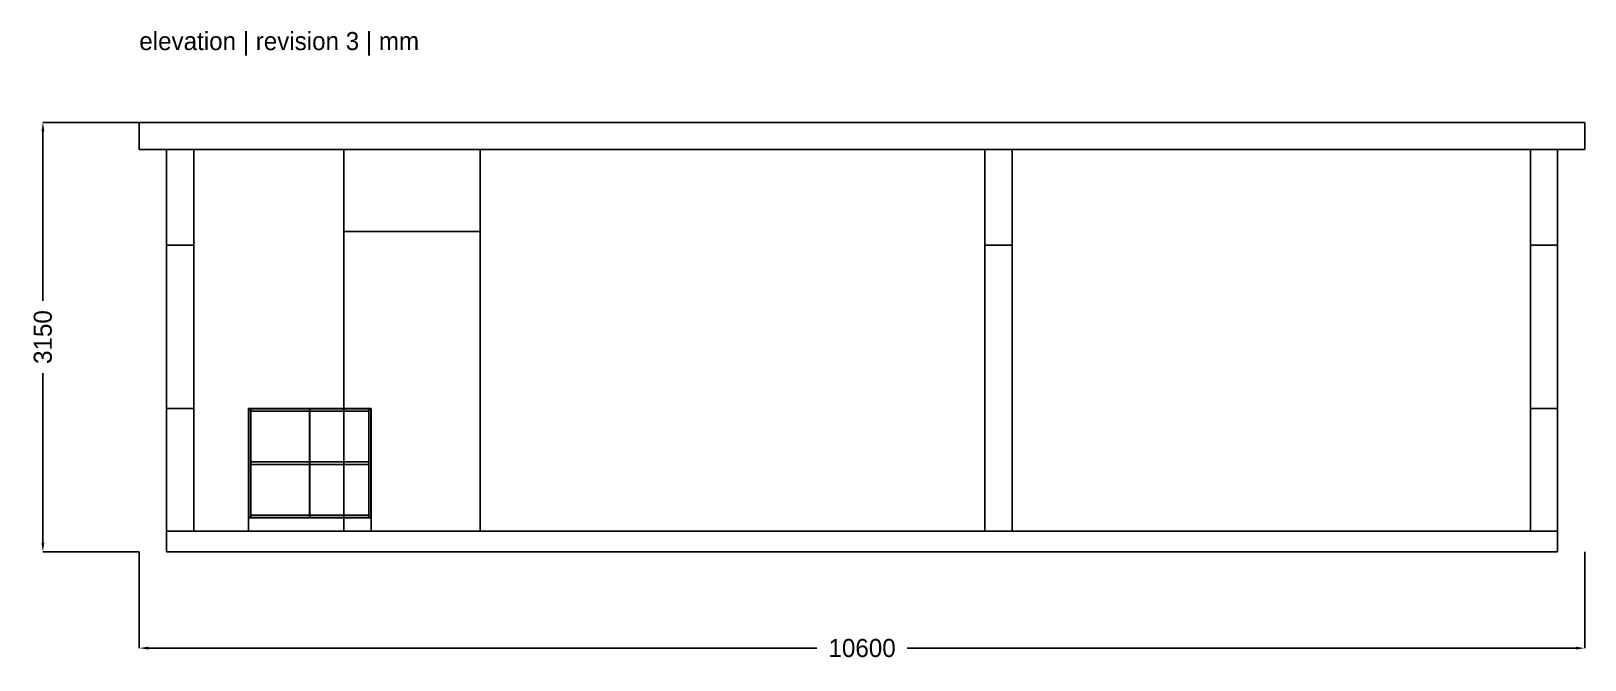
# Model space of a CAD drawing. Header units: millimetres. Extents: x -1094 to 10300, y -944 to 3670.
import ezdxf

# ---------------------------------------------------------------- set-up
doc = ezdxf.new("R2010")
doc.units = ezdxf.units.MM
doc.dimstyles.get("Standard").update_dxf_attribs({"dimtxt": 2.5, "dimasz": 2.5, "dimexe": 1.25, "dimexo": 0.625, "dimtad": 1, "dimcen": 2.5, "dimazin": 3, "dimtfac": 1, "dimtmove": 0, "dimatfit": 3})

# ---------------------------------------------------------------- blocks, each defined once
blk = doc.blocks.new('_CLOSEDFILLED')
at = {"color": 0, "linetype": 'BYBLOCK'}
blk.add_solid([(-1, 0.16), (0, 0), (-1, -0.16)], dxfattribs=at)
blk = doc.blocks.new('*D1')
for p, q in [((-300, -150), (-300, -857)), ((10300, -150), (10300, -857)), ((-234, -857), (4669, -857)), ((5331, -857), (10234, -857))]:
    blk.add_line(p, q)
at = {"layer": 'Defpoints'}
for p in [(-300, -150), (10300, -150), (-300, -857)]:
    blk.add_point(p, dxfattribs=at)
at = {"xscale": 66.25, "yscale": 66.25, "rotation": 180}
blk.add_blockref('_CLOSEDFILLED', (-300, -857), dxfattribs=at)
at = {"xscale": 66.25, "yscale": 66.25}
blk.add_blockref('_CLOSEDFILLED', (10300, -857), dxfattribs=at)
at = {"insert": (5000, -857), "char_height": 132.5, "attachment_point": 5}
blk.add_mtext('10600', dxfattribs=at)
blk = doc.blocks.new('*D2')
for p, q in [((-300, 3000), (-1007, 3000)), ((-1007, 1690), (-1007, 2934)), ((-1007, -84), (-1007, 1160)), ((-300, -150), (-1007, -150))]:
    blk.add_line(p, q)
at = {"layer": 'Defpoints'}
for p in [(-300, 3000), (-1007, -150), (-300, -150)]:
    blk.add_point(p, dxfattribs=at)
at = {"xscale": 66.25, "yscale": 66.25}
for p, rotation in [((-1007, 3000), 90), ((-1007, -150), 270)]:
    blk.add_blockref('_CLOSEDFILLED', p, dxfattribs=dict(at, rotation=rotation))
at = {"insert": (-1007, 1425), "char_height": 132.5, "attachment_point": 5, "rotation": 90}
blk.add_mtext('3150', dxfattribs=at)

msp = doc.modelspace()

# ---------------------------------------------------------------- linework, layer by layer
for p, q in [((10300, 3000), (-300, 3000)), ((-300, 2800), (-300, 3000)), ((10300, 2800), (10300, 3000)), ((10300, 2800), (-300, 2800)), ((1200, 2800), (-100, 2800)), ((-100, 0), (-100, 2800)), ((-100, 2800), (9900, 2800)), ((-100, 0), (-100, 2800)), ((-100, 2800), (100, 2800)), ((-100, 0), (-100, 2800)), ((-100, 2800), (100, 2800)), ((-100, 2100), (-100, 2800)), ((-100, 2800), (100, 2800)), ((-100, 0), (-100, 2800)), ((100, 0), (100, 2800)), ((100, 2100), (100, 2800)), ((100, 0), (100, 2800)), ((1200, 0), (1200, 2800)), ((2200, 2800), (1200, 2800)), ((1200, 2200), (1200, 2800)), ((2200, 2200), (2200, 2800)), ((9900, 2800), (2200, 2800)), ((2200, 0), (2200, 2800)), ((6100, 2800), (5900, 2800)), ((5900, 0), (5900, 2800)), ((6100, 2800), (5900, 2800)), ((5900, 2100), (5900, 2800)), ((6100, 2800), (5900, 2800)), ((5900, 0), (5900, 2800)), ((6100, 0), (6100, 2800)), ((6100, 2100), (6100, 2800)), ((6100, 0), (6100, 2800)), ((9900, 0), (9900, 2800)), ((10100, 2800), (9900, 2800)), ((9900, 0), (9900, 2800)), ((10100, 2800), (9900, 2800)), ((9900, 2100), (9900, 2800)), ((10100, 2800), (9900, 2800)), ((9900, 0), (9900, 2800)), ((9900, 0), (9900, 2800)), ((10100, 0), (10100, 2800)), ((10100, 2100), (10100, 2800)), ((10100, 0), (10100, 2800)), ((2200, 2200), (1200, 2200)), ((-100, 2100), (100, 2100)), ((6100, 2100), (5900, 2100)), ((10100, 2100), (9900, 2100)), ((-100, 900), (100, 900)), ((-100, 0), (-100, 900)), ((100, 0), (100, 900)), ((518, 900), (500, 900)), ((500, 100), (500, 900)), ((949, 898), (502, 898)), ((502, 102), (502, 898)), ((518, 100), (518, 900)), ((1382, 900), (518, 900)), ((518, 882), (518, 900)), ((1382, 882), (518, 882)), ((1382, 882), (518, 882)), ((518, 118), (518, 882)), ((949, 102), (949, 898)), ((1398, 898), (951, 898)), ((951, 102), (951, 898)), ((1400, 900), (1382, 900)), ((1382, 100), (1382, 900)), ((1382, 882), (1382, 900)), ((1382, 118), (1382, 882)), ((1398, 102), (1398, 898)), ((1400, 100), (1400, 900)), ((10100, 900), (9900, 900)), ((9900, 0), (9900, 900)), ((10100, 0), (10100, 900)), ((1382, 509), (518, 509)), ((518, 491), (518, 509)), ((1382, 491), (518, 491)), ((1382, 491), (1382, 509)), ((1382, 118), (518, 118)), ((518, 100), (518, 118)), ((1382, 118), (518, 118)), ((1382, 100), (1382, 118)), ((1200, 0), (-100, 0)), ((-100, 0), (9900, 0)), ((-100, 0), (100, 0)), ((-100, 0), (100, 0)), ((-100, 0), (100, 0)), ((10100, 0), (-100, 0)), ((-100, -150), (-100, 0)), ((518, 100), (500, 100)), ((1400, 100), (500, 100)), ((500, 0), (500, 100)), ((1400, 0), (500, 0)), ((949, 102), (502, 102)), ((1382, 100), (518, 100)), ((1398, 102), (951, 102)), ((1400, 100), (1382, 100)), ((1400, 0), (1400, 100)), ((9900, 0), (2200, 0)), ((6100, 0), (5900, 0)), ((6100, 0), (5900, 0)), ((10100, 0), (9900, 0)), ((10100, 0), (9900, 0)), ((10100, 0), (9900, 0)), ((10100, -150), (10100, 0)), ((10100, -150), (-100, -150))]:
    msp.add_line(p, q)

# ---------------------------------------------------------------- texts
msp.add_text('elevation | revision 3 | mm', height=132.5).set_placement((-300, 3530))

# ---------------------------------------------------------------- dimensions: what is measured, and where the dimension line sits
dim = msp.add_linear_dim(base=(-1006.667, -150), p1=(-300, -150), p2=(-300, 3000), angle=90, dimstyle='Standard', override={"dimtxt": 132.5, "dimasz": 66.25})
dim.commit()
dim.dimension.update_dxf_attribs({"geometry": '*D2', "text_midpoint": (-1006.667, 1425)})
dim = msp.add_linear_dim(base=(-300, -856.667), p1=(-300, -150), p2=(10300, -150), dimstyle='Standard', override={"dimtxt": 132.5, "dimasz": 66.25})
dim.commit()
dim.dimension.update_dxf_attribs({"geometry": '*D1', "text_midpoint": (5000, -856.667)})

doc.saveas('drawing.dxf')
